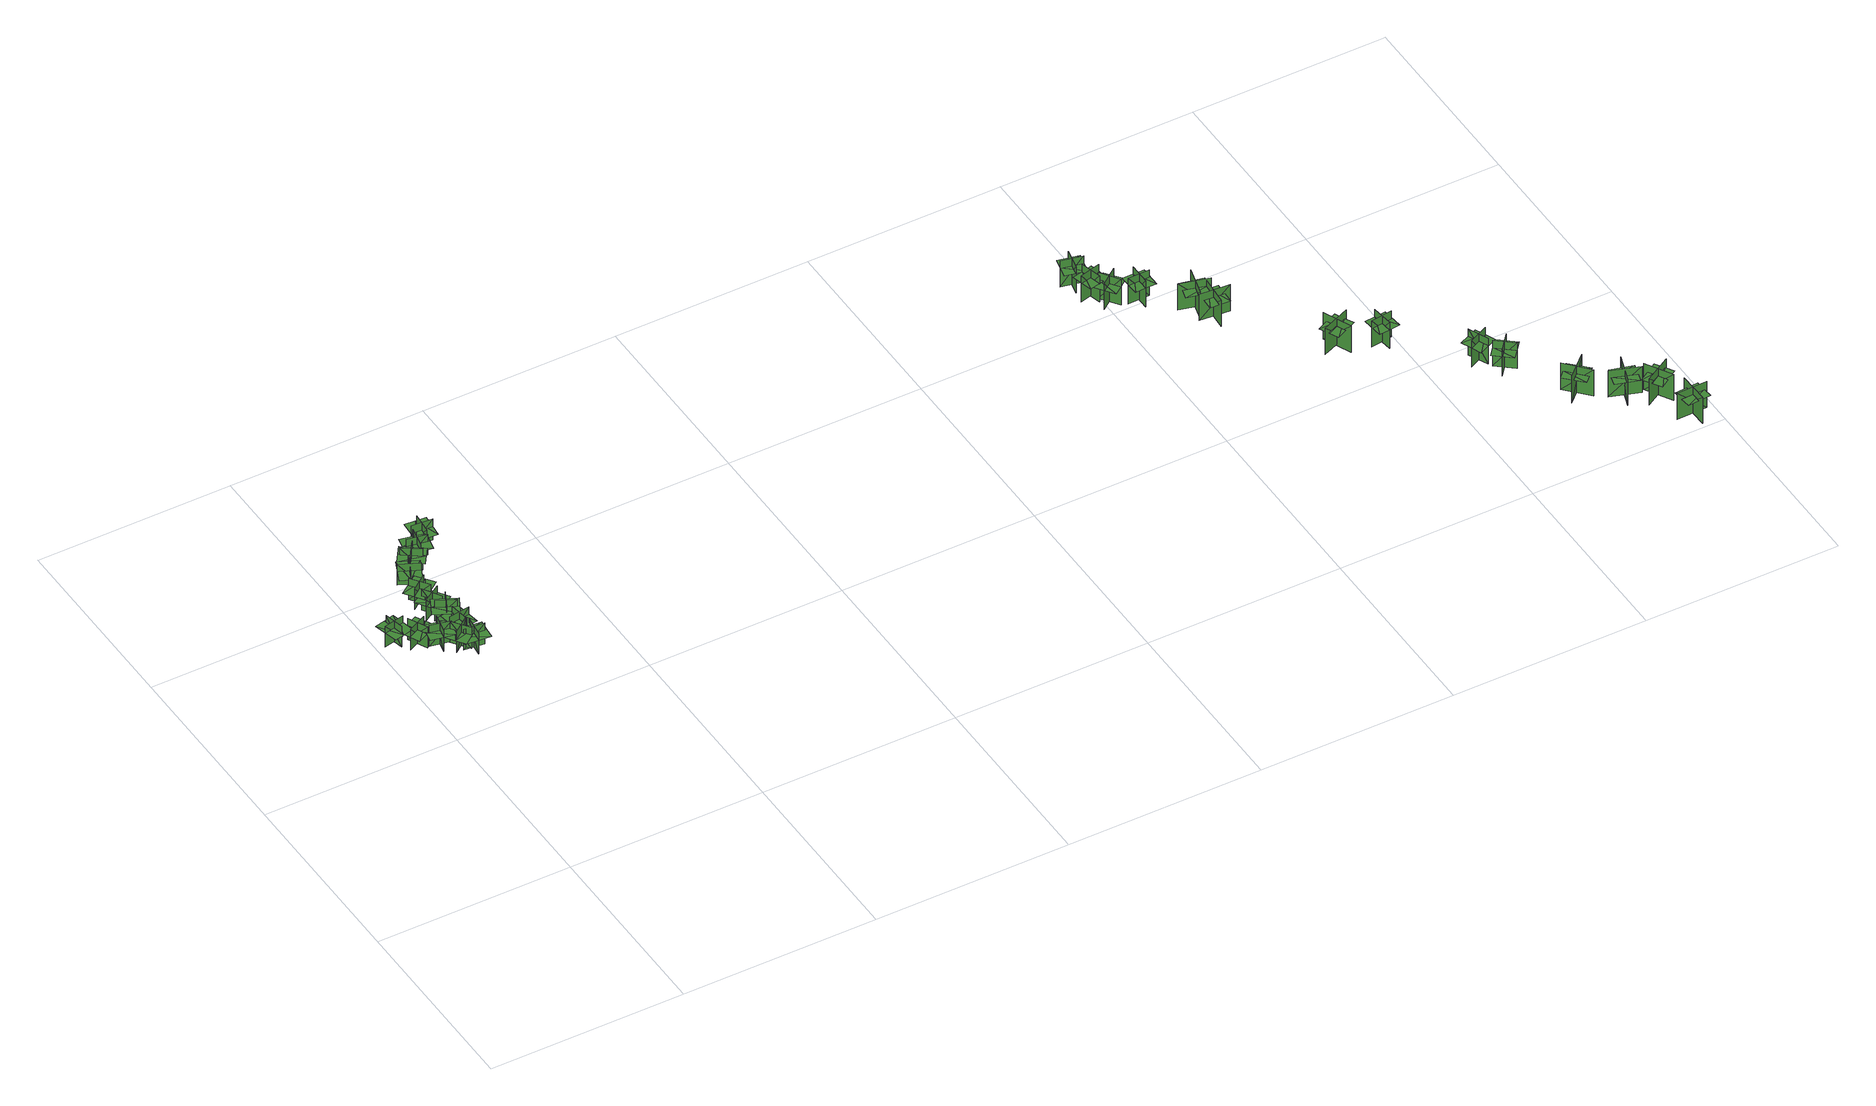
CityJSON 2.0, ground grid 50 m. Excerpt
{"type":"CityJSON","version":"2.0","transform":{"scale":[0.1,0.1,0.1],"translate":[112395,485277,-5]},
"CityObjects":{
"tree1":{"type":"SolitaryVegetationObject","geometry":[{"type":"MultiSurface","lod":"1","boundaries":[[[0,1,2]],[[0,2,3]],[[4,5,6]],[[4,6,7]],[[8,9,10]],[[8,10,11]],[[8,11,12]],[[8,12,13]]]}]},
"tree2":{"type":"SolitaryVegetationObject","geometry":[{"type":"MultiSurface","lod":"1","boundaries":[[[14,15,16]],[[14,16,17]],[[18,19,20]],[[18,20,21]],[[22,23,24]],[[22,24,25]],[[22,25,26]],[[22,26,27]]]}]},
"tree3":{"type":"SolitaryVegetationObject","geometry":[{"type":"MultiSurface","lod":"1","boundaries":[[[28,29,30]],[[28,30,31]],[[32,33,34]],[[32,34,35]],[[36,37,38]],[[36,38,39]],[[36,39,40]],[[36,40,41]]]}]},
"tree4":{"type":"SolitaryVegetationObject","geometry":[{"type":"MultiSurface","lod":"1","boundaries":[[[42,43,44]],[[42,44,45]],[[46,47,48]],[[46,48,49]],[[50,51,52]],[[50,52,53]],[[50,53,54]],[[50,54,55]]]}]},
"tree5":{"type":"SolitaryVegetationObject","geometry":[{"type":"MultiSurface","lod":"1","boundaries":[[[56,57,58]],[[56,58,59]],[[60,61,62]],[[60,62,63]],[[64,65,66]],[[64,66,67]],[[64,67,68]],[[64,68,69]]]}]},
"tree6":{"type":"SolitaryVegetationObject","geometry":[{"type":"MultiSurface","lod":"1","boundaries":[[[70,71,72]],[[70,72,73]],[[74,75,76]],[[74,76,77]],[[78,79,80]],[[78,80,81]],[[78,81,82]],[[78,82,83]]]}]},
"tree7":{"type":"SolitaryVegetationObject","geometry":[{"type":"MultiSurface","lod":"1","boundaries":[[[84,85,86]],[[84,86,87]],[[88,89,90]],[[88,90,91]],[[92,93,94]],[[92,94,95]],[[92,95,96]],[[92,96,97]]]}]},
"tree8":{"type":"SolitaryVegetationObject","geometry":[{"type":"MultiSurface","lod":"1","boundaries":[[[98,99,100]],[[98,100,101]],[[102,103,104]],[[102,104,105]],[[106,107,108]],[[106,108,109]],[[106,109,110]],[[106,110,111]]]}]},
"tree9":{"type":"SolitaryVegetationObject","geometry":[{"type":"MultiSurface","lod":"1","boundaries":[[[112,113,114]],[[112,114,115]],[[116,117,118]],[[116,118,119]],[[120,121,122]],[[120,122,123]],[[120,123,124]],[[120,124,125]]]}]},
"tree10":{"type":"SolitaryVegetationObject","geometry":[{"type":"MultiSurface","lod":"1","boundaries":[[[126,127,128]],[[126,128,129]],[[130,131,132]],[[130,132,133]],[[134,135,136]],[[134,136,137]],[[134,137,138]],[[134,138,139]]]}]},
"tree11":{"type":"SolitaryVegetationObject","geometry":[{"type":"MultiSurface","lod":"1","boundaries":[[[140,141,142]],[[140,142,143]],[[144,145,146]],[[144,146,147]],[[148,149,150]],[[148,150,151]],[[148,151,152]],[[148,152,153]]]}]},
"tree12":{"type":"SolitaryVegetationObject","geometry":[{"type":"MultiSurface","lod":"1","boundaries":[[[154,155,156]],[[154,156,157]],[[158,159,160]],[[158,160,161]],[[162,163,164]],[[162,164,165]],[[162,165,166]],[[162,166,167]]]}]},
"tree13":{"type":"SolitaryVegetationObject","geometry":[{"type":"MultiSurface","lod":"1","boundaries":[[[168,169,170]],[[168,170,171]],[[172,173,174]],[[172,174,175]],[[176,177,178]],[[176,178,179]],[[176,179,180]],[[176,180,181]]]}]},
"tree14":{"type":"SolitaryVegetationObject","geometry":[{"type":"MultiSurface","lod":"1","boundaries":[[[182,183,184]],[[182,184,185]],[[186,187,188]],[[186,188,189]],[[190,191,192]],[[190,192,193]],[[190,193,194]],[[190,194,195]]]}]},
"tree15":{"type":"SolitaryVegetationObject","geometry":[{"type":"MultiSurface","lod":"1","boundaries":[[[196,197,198]],[[196,198,199]],[[200,201,202]],[[200,202,203]],[[204,205,206]],[[204,206,207]],[[204,207,208]],[[204,208,209]]]}]},
"tree16":{"type":"SolitaryVegetationObject","geometry":[{"type":"MultiSurface","lod":"1","boundaries":[[[210,211,212]],[[210,212,213]],[[214,215,216]],[[214,216,217]],[[218,219,220]],[[218,220,221]],[[218,221,222]],[[218,222,223]]]}]},
"tree17":{"type":"SolitaryVegetationObject","geometry":[{"type":"MultiSurface","lod":"1","boundaries":[[[224,225,226]],[[224,226,227]],[[228,229,230]],[[228,230,231]],[[232,233,234]],[[232,234,235]],[[232,235,236]],[[232,236,237]]]}]},
"tree18":{"type":"SolitaryVegetationObject","geometry":[{"type":"MultiSurface","lod":"1","boundaries":[[[238,239,240]],[[238,240,241]],[[242,243,244]],[[242,244,245]],[[246,247,248]],[[246,248,249]],[[246,249,250]],[[246,250,251]]]}]},
"tree19":{"type":"SolitaryVegetationObject","geometry":[{"type":"MultiSurface","lod":"1","boundaries":[[[252,253,254]],[[252,254,255]],[[256,257,258]],[[256,258,259]],[[260,261,262]],[[260,262,263]],[[260,263,264]],[[260,264,265]]]}]},
"tree20":{"type":"SolitaryVegetationObject","geometry":[{"type":"MultiSurface","lod":"1","boundaries":[[[266,267,268]],[[266,268,269]],[[270,271,272]],[[270,272,273]],[[274,275,276]],[[274,276,277]],[[274,277,278]],[[274,278,279]]]}]},
"tree21":{"type":"SolitaryVegetationObject","geometry":[{"type":"MultiSurface","lod":"1","boundaries":[[[280,281,282]],[[280,282,283]],[[284,285,286]],[[284,286,287]],[[288,289,290]],[[288,290,291]],[[288,291,292]],[[288,292,293]]]}]},
"tree22":{"type":"SolitaryVegetationObject","geometry":[{"type":"MultiSurface","lod":"1","boundaries":[[[294,295,296]],[[294,296,297]],[[298,299,300]],[[298,300,301]],[[302,303,304]],[[302,304,305]],[[302,305,306]],[[302,306,307]]]}]},
"tree23":{"type":"SolitaryVegetationObject","geometry":[{"type":"MultiSurface","lod":"1","boundaries":[[[308,309,310]],[[308,310,311]],[[312,313,314]],[[312,314,315]],[[316,317,318]],[[316,318,319]],[[316,319,320]],[[316,320,321]]]}]},
"tree24":{"type":"SolitaryVegetationObject","geometry":[{"type":"MultiSurface","lod":"1","boundaries":[[[322,323,324]],[[322,324,325]],[[326,327,328]],[[326,328,329]],[[330,331,332]],[[330,332,333]],[[330,333,334]],[[330,334,335]]]}]},
"tree25":{"type":"SolitaryVegetationObject","geometry":[{"type":"MultiSurface","lod":"1","boundaries":[[[336,337,338]],[[336,338,339]],[[340,341,342]],[[340,342,343]],[[344,345,346]],[[344,346,347]],[[344,347,348]],[[344,348,349]]]}]},
"tree26":{"type":"SolitaryVegetationObject","geometry":[{"type":"MultiSurface","lod":"1","boundaries":[[[350,351,352]],[[350,352,353]],[[354,355,356]],[[354,356,357]],[[358,359,360]],[[358,360,361]],[[358,361,362]],[[358,362,363]]]}]},
"tree27":{"type":"SolitaryVegetationObject","geometry":[{"type":"MultiSurface","lod":"1","boundaries":[[[364,365,366]],[[364,366,367]],[[368,369,370]],[[368,370,371]],[[372,373,374]],[[372,374,375]],[[372,375,376]],[[372,376,377]]]}]},
"tree28":{"type":"SolitaryVegetationObject","geometry":[{"type":"MultiSurface","lod":"1","boundaries":[[[378,379,380]],[[378,380,381]],[[382,383,384]],[[382,384,385]],[[386,387,388]],[[386,388,389]],[[386,389,390]],[[386,390,391]]]}]}
},
"vertices":[
[68,854,14],[68,854,76],[16,843,76],[16,843,14],[48,824,14],[48,824,76],[37,874,76],[37,874,14],[50,816,56],[76,822,56],[62,885,56],[36,879,56],[10,873,56],[24,810,56],
[73,840,14],[73,840,76],[97,792,76],[97,792,14],[107,828,14],[107,828,76],[61,805,76],[61,805,14],[114,832,56],[102,855,56],[45,827,56],[57,803,56],[69,779,56],[127,808,56],
[120,761,17],[120,761,79],[131,813,79],[131,813,17],[101,792,17],[101,792,79],[151,781,79],[151,781,17],[93,793,59],[88,767,59],[150,754,59],[156,780,59],[162,806,59],[99,819,59],
[179,737,18],[179,737,80],[147,779,80],[147,779,18],[143,742,18],[143,742,80],[185,773,80],[185,773,18],[137,737,59],[153,716,59],[204,755,59],[188,776,59],[172,797,59],[121,759,59],
[187,720,10],[187,720,72],[193,773,72],[193,773,10],[165,749,10],[165,749,72],[216,743,72],[216,743,10],[157,750,52],[154,723,52],[218,715,52],[221,742,52],[224,769,52],[160,776,52],
[154,791,20],[154,791,82],[207,798,82],[207,798,20],[176,819,20],[176,819,82],[184,768,82],[184,768,20],[175,827,62],[149,823,62],[158,760,62],[184,764,62],[211,768,62],[202,831,62],
[162,819,23],[162,819,85],[186,867,85],[186,867,23],[151,854,23],[151,854,85],[197,831,85],[197,831,23],[144,857,65],[132,833,65],[190,805,65],[202,829,65],[214,853,65],[156,881,65],
[188,905,11],[188,905,73],[143,876,73],[143,876,11],[180,870,11],[180,870,73],[152,913,73],[152,913,11],[185,863,53],[207,878,53],[171,932,53],[149,917,53],[127,902,53],[162,849,53],
[145,958,12],[145,958,74],[177,915,74],[177,915,12],[180,952,12],[180,952,74],[139,921,74],[139,921,12],[187,957,54],[171,978,54],[119,940,54],[135,919,54],[151,897,54],[203,936,54],
[197,992,9],[197,992,71],[149,1015,71],[149,1015,9],[163,980,9],[163,980,71],[185,1027,71],[185,1027,9],[160,973,51],[184,962,51],[211,1020,51],[187,1032,51],[162,1043,51],[136,984,51],
[220,1069,7],[220,1069,69],[189,1025,69],[189,1025,7],[225,1033,7],[225,1033,69],[183,1063,69],[183,1063,7],[232,1028,49],[247,1050,49],[195,1087,49],[180,1066,49],[164,1044,49],[216,1006,49],
[231,1051,5],[231,1051,67],[241,1104,67],[241,1104,5],[211,1082,5],[211,1082,67],[262,1072,67],[262,1072,5],[203,1083,47],[198,1057,47],[261,1044,47],[266,1071,47],[272,1097,47],[209,1110,47],
[244,1116,4],[244,1116,66],[298,1112,66],[298,1112,4],[272,1139,4],[272,1139,66],[268,1088,66],[268,1088,4],[273,1147,45],[246,1149,45],[241,1085,45],[268,1083,45],[294,1081,45],[300,1145,45],
[2003,1070,20],[1949,1057,20],[1949,1057,97],[2003,1070,97],[1971,1089,20],[1985,1036,20],[1985,1036,97],[1971,1089,97],[1971,1089,75],[1944,1083,75],[1958,1029,75],[1985,1036,75],[2011,1042,75],[1998,1096,75],
[1967,1145,18],[1956,1091,18],[1956,1091,95],[1967,1145,95],[1936,1126,18],[1990,1114,18],[1990,1114,95],[1936,1126,95],[1936,1126,74],[1930,1099,74],[1984,1087,74],[1990,1114,74],[1996,1141,74],[1942,1153,74],
[2026,1043,18],[1981,1010,18],[1981,1010,95],[2026,1043,95],[1989,1049,18],[2022,1004,18],[2022,1004,95],[1989,1049,95],[1989,1049,73],[1967,1032,73],[2000,988,73],[2022,1004,73],[2044,1021,73],[2011,1065,73],
[2090,996,22],[2035,995,22],[2035,995,99],[2090,996,99],[2064,1022,22],[2064,967,22],[2064,967,99],[2064,1022,99],[2064,1022,78],[2036,1022,78],[2037,966,78],[2064,967,78],[2092,967,78],[2092,1022,78],
[2194,899,24],[2119,920,24],[2119,920,102],[2194,899,102],[2168,945,24],[2168,945,102],[2148,870,102],[2148,870,24],[2188,901,81],[2194,927,81],[2134,940,81],[2129,915,81],[2123,890,81],[2182,876,81],
[2182,900,22],[2176,823,22],[2176,823,100],[2182,900,100],[2143,866,22],[2143,866,100],[2220,860,100],[2220,860,22],[2182,893,79],[2156,894,79],[2153,834,79],[2179,833,79],[2205,832,79],[2208,892,79],
[2404,659,16],[2332,629,16],[2332,629,94],[2404,659,94],[2355,678,16],[2355,678,94],[2386,607,94],[2386,607,16],[2397,657,74],[2386,680,74],[2331,654,74],[2343,630,74],[2354,607,74],[2409,634,74],
[2488,603,19],[2433,597,19],[2433,597,96],[2488,603,96],[2459,627,19],[2465,571,19],[2465,571,96],[2459,627,96],[2459,627,74],[2432,624,74],[2438,569,74],[2465,571,74],[2493,574,74],[2487,629,74],
[2627,412,21],[2604,462,21],[2604,462,98],[2627,412,98],[2640,447,21],[2590,423,21],[2590,423,98],[2640,447,98],[2640,447,77],[2628,472,77],[2578,449,77],[2590,423,77],[2601,398,77],[2651,421,77],
[2670,406,19],[2635,364,19],[2635,364,96],[2670,406,96],[2633,403,19],[2676,368,19],[2676,368,96],[2633,403,96],[2633,403,74],[2616,382,74],[2658,347,74],[2676,368,74],[2694,389,74],[2651,425,74],
[2727,262,15],[2779,205,15],[2779,205,93],[2727,262,93],[2725,210,15],[2725,210,93],[2782,263,93],[2782,263,15],[2731,257,72],[2713,239,72],[2756,196,72],[2774,214,72],[2792,233,72],[2749,276,72],
[2785,236,21],[2793,236,21],[2793,246,21],[2785,246,21],[2789,236,24],[2789,236,17],[2789,246,17],[2789,246,24],[2789,243,24],[2792,243,24],[2792,243,17],[2789,243,17],[2785,243,17],[2785,243,24],
[2803,181,20],[2876,155,20],[2876,155,97],[2803,181,97],[2826,134,20],[2826,134,97],[2851,207,97],[2851,207,20],[2809,179,77],[2802,154,77],[2860,136,77],[2867,161,77],[2875,186,77],[2817,203,77],
[2933,147,23],[2866,108,23],[2866,108,100],[2933,147,100],[2882,160,23],[2882,160,100],[2921,93,100],[2921,93,23],[2927,144,80],[2913,166,80],[2862,133,80],[2876,111,80],[2890,89,80],[2941,122,80],
[2977,42,16],[2899,40,16],[2899,40,94],[2977,42,94],[2939,78,16],[2939,78,94],[2941,0,94],[2941,0,16],[2970,42,73],[2968,68,73],[2908,64,73],[2910,38,73],[2912,12,73],[2972,17,73]
]}
